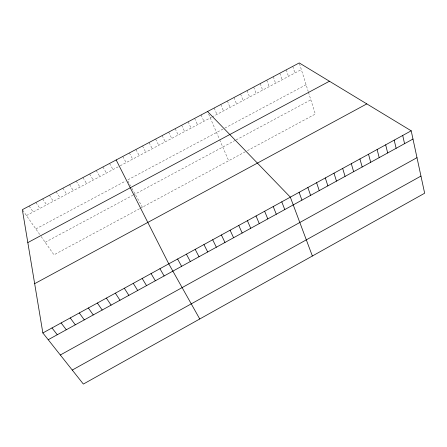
<?xml version="1.0" encoding="UTF-8"?>
<svg xmlns="http://www.w3.org/2000/svg" width="447" height="447" viewBox="0 0 447 447"><rect width="100%" height="100%" fill="white"/><g stroke="black" fill="none" stroke-linecap="round" stroke-linejoin="round"><path stroke-width="0.34" stroke-dasharray="2.23 1.68" d="M139.559 208.732L53.975 254.835L40.157 235.105M140.129 208.425L246.269 151.254M247.409 150.645L315.319 114.058L308.491 92.328M45.186 242.285L132.798 195.305M133.379 194.998L235.502 140.235M236.077 139.928L310.849 99.832M35.838 228.937L125.59 181.041M223.019 129.049L127.35 180.102L130.613 185.974M224.78 128.11L306.1 84.712M26.462 215.549L118.382 166.731M120.176 165.781L211.487 117.287M212.085 116.969L301.339 69.57M22.724 210.207L39.766 234.546M29.133 206.078L33.195 211.973M35.905 202.485L39.917 208.403M42.666 198.904L46.622 204.843M49.41 195.333L53.322 201.284M56.143 191.763L59.999 197.736M62.865 188.204L66.67 194.194M69.57 184.65L73.33 190.662M76.264 181.102L79.974 187.131M82.946 177.56L86.606 183.611M89.618 174.023L93.222 180.096M96.273 170.497L99.832 176.587M102.916 166.977L106.425 173.084M109.549 163.462L113.007 169.586M131.904 188.299L142.397 207.207M122.774 156.456L126.138 162.613M129.367 152.958L132.681 159.138M135.949 149.471L139.218 155.668M142.52 145.99L145.739 152.203M149.08 142.515L152.248 148.75M155.623 139.045L158.746 145.297M162.155 135.581L165.228 141.855M168.681 132.128L171.704 138.419M175.185 128.68L178.163 134.983M181.683 125.233L184.611 131.558M188.17 121.796L191.053 128.144M194.641 118.371L197.473 124.73M201.1 114.946L203.888 121.321M208.648 114.086L219.427 139.229M219.684 139.833L228.652 160.747M214.18 108.012L216.873 114.426M220.801 104.509L223.444 110.94M227.406 101.005L230.004 107.453M233.999 97.513L236.552 103.978M240.581 94.026L243.084 100.508M247.152 90.545L249.605 97.044M253.706 87.07L256.114 93.591M260.249 83.6L262.613 90.138M266.781 80.142L269.1 86.696M273.301 76.683L275.57 83.259M279.805 73.235L282.029 79.829M286.298 69.793L288.477 76.403M292.779 66.363L294.914 72.984M299.462 63.597L308.29 91.696"/><path stroke-width="0.67" d="M72.258 370.06L420.957 176.073M60.323 354.996L416.99 157.668M48.215 339.72L412.978 139.039M42.856 332.959L411.206 130.809L424.65 193.227L83.36 384.068L42.856 332.959L22.35 209.671L299.25 62.932L411.206 130.809M34.659 283.672L366.814 103.894M27.826 242.587L329.439 81.237M207.548 111.526L290.327 197.149L312.369 256.014M52.003 327.942L57.266 334.736M61.122 322.935L66.296 329.769M70.224 317.94L75.297 324.818M79.298 312.961L84.282 319.873M88.35 307.994L93.244 314.945M97.379 303.038L102.179 310.028M106.38 298.099L111.096 305.122M115.365 293.165L119.986 300.233M124.327 288.248L128.859 295.35M133.262 283.348L137.704 290.483M142.174 278.453L146.532 285.627M151.069 273.575L155.332 280.783M159.937 268.708L164.116 275.955M199.748 318.985L168.782 263.853L116.17 159.953M177.61 259.009L181.611 266.328M186.41 254.181L190.327 261.534M195.188 249.359L199.021 256.751M203.949 244.554L207.693 251.979M212.683 239.76L216.342 247.219M221.399 234.977L224.97 242.475M230.088 230.205L233.58 237.737M238.759 225.45L242.162 233.016M247.409 220.701L250.728 228.3M256.036 215.968L259.271 223.601M264.641 211.247L267.792 218.913M273.223 206.536L276.296 214.236M281.783 201.837L284.778 209.57M299.104 192.333L301.932 200.133M307.86 187.528L310.604 195.361M316.593 182.734L319.253 190.606M325.304 177.956L327.88 185.857M333.993 173.185L336.485 181.124M342.659 168.43L345.073 176.397M351.303 163.686L353.633 171.687M359.924 158.953L362.176 166.988M368.529 154.232L370.697 162.3M377.106 149.527L379.196 157.623M385.666 144.828L387.672 152.963M394.198 140.146L396.131 148.309M402.713 135.469L404.563 143.666"/></g></svg>
